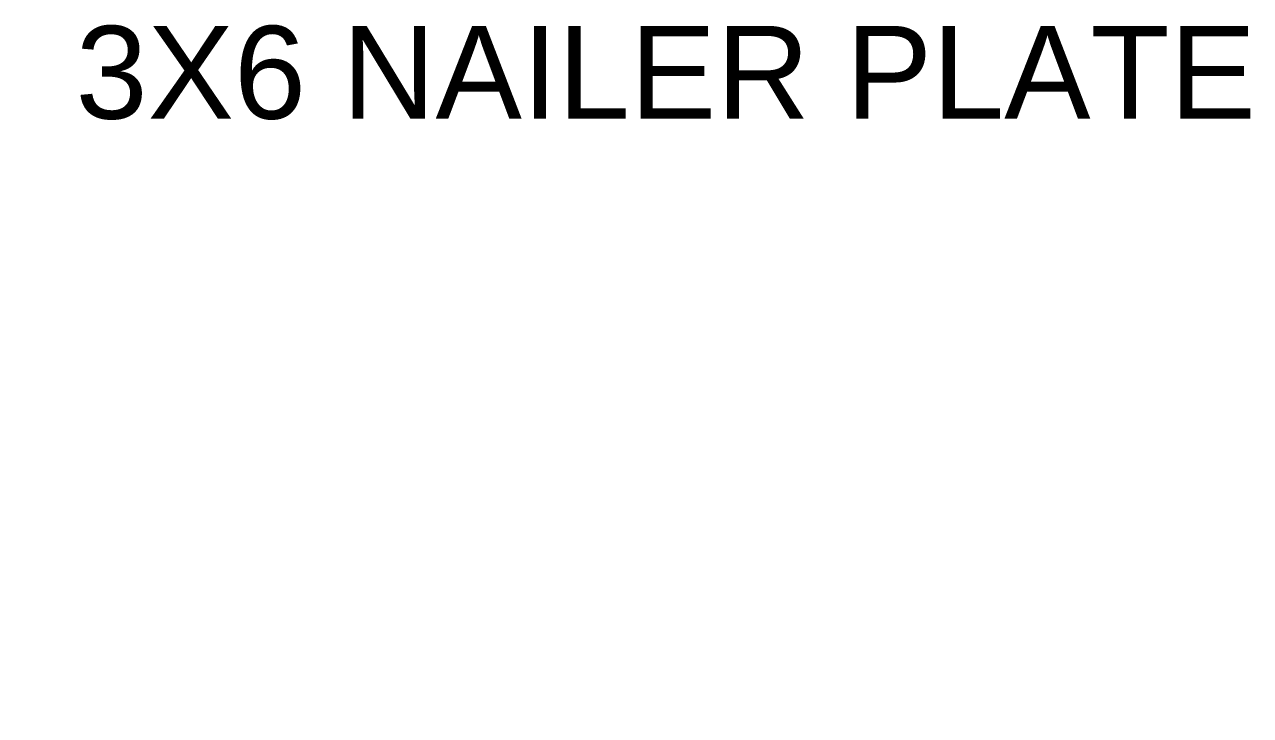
# Model space of a CAD drawing. Header units: inches. Extents: x -1316 to 22433, y -200 to 8737.
# Drawn here: x 265.01 to 294.76, y 871.43 to 888.19 of the extents above; entities that cross this region are included whole.
import ezdxf

# ---------------------------------------------------------------- set-up
doc = ezdxf.new("R2010")
doc.units = ezdxf.units.IN
doc.header["$LTSCALE"] = 10
doc.header["$MEASUREMENT"] = 0
doc.layers.add('S-ROOF', color=2, linetype='CONTINUOUS')
doc.layers.add('S-TXT', color=222, linetype='CONTINUOUS')
doc.styles.add('style1', font='arial.ttf')
doc.dimstyles.new('1-2', dxfattribs={"dimtxt": 2.25, "dimasz": 2.25, "dimexe": 0.18, "dimexo": 1.5, "dimgap": 1.5, "dimtad": 0, "dimdec": 4, "dimrnd": 0.0625, "dimzin": 0, "dimdsep": 46, "dimlunit": 4, "dimtxsty": 'style1', "dimcen": 0.09, "dimazin": 0, "dimtfac": 1, "dimtdec": 4, "dimtofl": 0, "dimtmove": 0, "dimatfit": 0, "dimfxl": 1, "dimtolj": 1, "dimtzin": 0, "dimarcsym": 0})

# ---------------------------------------------------------------- blocks, each defined once
blk = doc.blocks.new('*U660')
at = {"layer": 'S-TXT', "insert": (-14.60998, 127.50455), "char_height": 2.25, "attachment_point": 1, "style": 'style1'}
blk.add_mtext('\\A1;3X6 NAILER PLATE', dxfattribs=at)
at = {"layer": 'S-TXT', "annotation_type": 0, "has_hookline": 1, "hookline_direction": 0, "text_width": 28.35061}
blk.add_leader([(-30.60942, 110.78519), (-17.46107, 126.37955), (-16.10998, 126.37955)], dimstyle='1-2', override={"dimgap": 1.5, "dimtad": 0}, dxfattribs=at)

msp = doc.modelspace()

# ---------------------------------------------------------------- block references
at = {"layer": 'S-ROOF'}
msp.add_blockref('*U660', (280.85632, 760.64967), dxfattribs=at)

doc.saveas('drawing.dxf')
